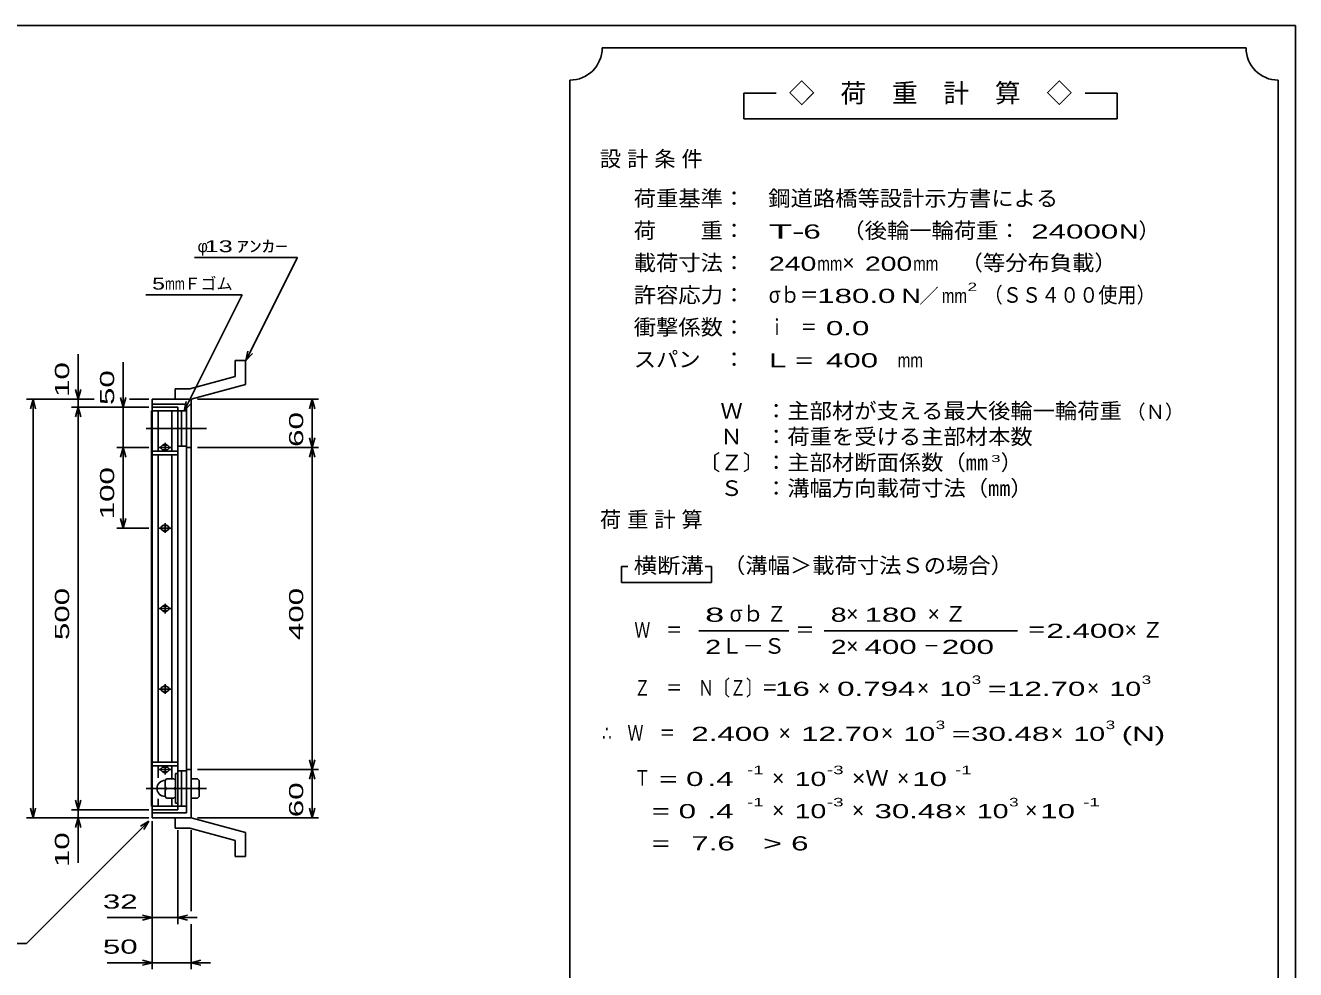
# Model space of a CAD drawing. Units: millimetres, scale not verified. Extents: x -1456 to 1385, y -1026 to 843.
# Drawn here: x -193 to 1385, y -330 to 843 of the extents above; entities that cross this region are included whole.
import ezdxf
from ezdxf.enums import TextEntityAlignment as Align

# ---------------------------------------------------------------- set-up
doc = ezdxf.new("R2010")
doc.units = ezdxf.units.MM
doc.header["$LTSCALE"] = 8
doc.linetypes.add('CHAIN', pattern=[18.5, 12, -1.5, 3.5, -1.5])
for name, color, linetype, lineweight in [('0_2', 150, 'Continuous', 25), ('16', 3, 'Continuous', 25), ('19', 6, 'Continuous', 25), ('22', 4, 'Continuous', 25), ('24', 2, 'Continuous', 25)]:
    doc.layers.add(name, color=color, linetype=linetype, lineweight=lineweight)
doc.styles.add('ベクトル', font='')
doc.styles.get('ベクトル').set_extended_font_data('ベクトル')

msp = doc.modelspace()

# ---------------------------------------------------------------- linework, layer by layer
at = {"layer": '0_2'}
for p, q in [((-1383.2, 842.8), (1384.8, 842.8)), ((1384.8, 842.8), (1384.8, -917.2))]:
    msp.add_line(p, q, dxfattribs=at)
at = {"layer": '16'}
for p, q in [((-36.7, -127), (-36.7, 364)), ((-36.7, 364), (-36, 364)), ((-4, 368.5), (-36, 368.5)), ((-36, 368.5), (-36, 364)), ((-36, 364), (-4, 364)), ((-36, -127), (-36, 364)), ((-36, 364), (-4, 364)), ((-28.5, 314), (-28.5, 364)), ((-11.5, 314), (-11.5, 364)), ((-4, 364), (-4, 368.5)), ((-4, -127), (-4, 364)), ((-4, 364), (0.5, 364)), ((0.5, 320), (0.5, 364)), ((0.5, 364), (6.5, 364)), ((6.5, 320), (6.5, 364)), ((-28, 318.5), (-12, 318.5)), ((-22, 321.5), (-18, 321.5)), ((-20, 314), (-20, 324.5)), ((-4, 320), (0.5, 320)), ((0.5, 320), (6.5, 320)), ((-36, 314), (-36, 309.5)), ((-4, 314), (-36, 314)), ((-36, 309.5), (-4, 309.5)), ((-28.5, -72.5), (-28.5, 309.5)), ((-22, 315.5), (-18, 315.5)), ((-11.5, -72.5), (-11.5, 309.5)), ((-4, 309.5), (-4, 314)), ((-22, 221.5), (-18, 221.5)), ((-20, 212.5), (-20, 224.5)), ((-28, 218.5), (-12, 218.5)), ((-22, 215.5), (-18, 215.5)), ((-28, 118.5), (-12, 118.5)), ((-22, 121.5), (-18, 121.5)), ((-22, 115.5), (-18, 115.5)), ((-20, 112.5), (-20, 124.5)), ((-28, 18.5), (-12, 18.5)), ((-22, 21.5), (-18, 21.5)), ((-20, 12.5), (-20, 24.5)), ((-22, 15.5), (-18, 15.5)), ((-36, -77), (-36, -72.5)), ((-36, -72.5), (-4, -72.5)), ((-36, -77), (-4, -77)), ((-28.5, -92), (-28.5, -77)), ((-22, -78.5), (-18, -78.5)), ((-20, -87.5), (-20, -77)), ((-11.5, -92), (-11.5, -77)), ((-4, -77), (-4, -72.5)), ((-28, -81.5), (-12, -81.5)), ((-22, -84.5), (-18, -84.5)), ((-18, -93), (-20, -95)), ((-18, -93), (-9, -93)), ((-7, -95), (-9, -93)), ((-7, -123.5), (-7, -86.5)), ((-7, -86.5), (-4, -86.5)), ((-4, -83), (0.5, -83)), ((-4, -123.5), (-4, -86.5)), ((0.5, -127), (0.5, -83)), ((0.5, -83), (6.5, -83)), ((6.5, -127), (6.5, -83)), ((-20, -115), (-20, -95)), ((-18, -105), (-20, -103)), ((-18, -105), (-20, -107)), ((-18, -105), (-9, -105)), ((-9, -105), (-7, -103)), ((-7, -107), (-9, -105)), ((-28.5, -127), (-28.5, -118)), ((-18, -117), (-20, -115)), ((-18, -117), (-9, -117)), ((-11.5, -127), (-11.5, -118)), ((-9, -117), (-7, -115)), ((-7, -123.5), (-4, -123.5)), ((-36.7, -127), (-36, -127)), ((-36, -127), (-4, -127)), ((-36, -131.5), (-36, -127)), ((-36, -127), (-4, -127)), ((-4, -131.5), (-36, -131.5)), ((-4, -127), (-4, -131.5)), ((-4, -127), (0.5, -127)), ((0.5, -127), (6.5, -127))]:
    msp.add_line(p, q, dxfattribs=at)
at = {"layer": '16', "linetype": 'CHAIN'}
for p, q in [((-43.6, 342), (31.4, 342)), ((-43.6, -105), (31.4, -105))]:
    msp.add_line(p, q, dxfattribs=at)
at = {"layer": '16'}
for centre, radius, start, end in [((-22, 318.5), 3, 90, 270), ((-20, 318.5), 4, 46.6, 133.4), ((-18, 318.5), 3, 270, 90), ((-20, 318.5), 4, 226.6, 313.4), ((-22, 218.5), 3, 90, 270), ((-20, 218.5), 4, 46.6, 133.4), ((-18, 218.5), 3, 270, 90), ((-20, 218.5), 4, 226.6, 313.4), ((-22, 118.5), 3, 90, 270), ((-20, 118.5), 4, 46.6, 133.4), ((-20, 118.5), 4, 226.6, 313.4), ((-18, 118.5), 3, 270, 90), ((-22, 18.5), 3, 90, 270), ((-20, 18.5), 4, 46.6, 133.4), ((-18, 18.5), 3, 270, 90), ((-20, 18.5), 4, 226.6, 313.4), ((-22, -81.5), 3, 90, 270), ((-20, -81.5), 4, 46.6, 133.4), ((-18, -81.5), 3, 270, 90), ((-20, -81.5), 4, 226.6, 313.4), ((-20, -105), 10, 90, 270)]:
    msp.add_arc(centre, radius, start, end, dxfattribs=at)
at = {"layer": '19'}
for p, q in [((67.1, 426.6), (80.1, 426.6)), ((67.1, 406.6), (67.1, 426.6)), ((80.1, 396.6), (80.1, 426.6)), ((67.1, 406.6), (10.8, 391.5)), ((12.5, 378.5), (80.1, 396.6)), ((-7.5, 391.5), (10.8, 391.5)), ((-7.5, 378.5), (-7.5, 391.5)), ((-36, 368.5), (-36, 378.5)), ((-36, 378.5), (12.5, 378.5)), ((6.5, 372.5), (-36, 372.5)), ((-7.5, 378.5), (12.5, 378.5)), ((6.5, -135.5), (6.5, 372.5)), ((12.5, 378.5), (12.5, -141.5)), ((12.5, 318.5), (6.5, 318.5)), ((12.5, -81.5), (6.5, -81.5)), ((20.5, -93), (12.5, -93)), ((12.5, -93), (12.5, -117)), ((22.5, -95), (20.5, -93)), ((12.5, -105), (20.5, -105)), ((22.5, -103), (20.5, -105)), ((20.5, -105), (22.5, -107)), ((22.5, -115), (22.5, -95)), ((12.5, -117), (20.5, -117)), ((20.5, -117), (22.5, -115)), ((-36, -141.5), (-36, -131.5)), ((-36, -135.5), (6.5, -135.5)), ((12.5, -141.5), (-36, -141.5)), ((-7.5, -141.5), (12.5, -141.5)), ((-7.5, -154.5), (-7.5, -141.5)), ((80.1, -159.6), (12.5, -141.5)), ((-7.5, -154.5), (10.8, -154.5)), ((67.1, -169.6), (10.8, -154.5)), ((67.1, -189.6), (67.1, -169.6)), ((80.1, -189.6), (80.1, -159.6)), ((67.1, -189.6), (80.1, -189.6))]:
    msp.add_line(p, q, dxfattribs=at)
at = {"layer": '22'}
for p, q in [((16.5, 554.5), (144.5, 554.5)), ((80.5, 426.5), (144.5, 554.5)), ((-44, 508), (76, 508)), ((4, 364), (76, 508)), ((-128, 378.5), (-128, 434.5)), ((80.5, 426.5), (82.9, 438.2)), ((80.5, 426.5), (88.5, 435.3)), ((-72, 368.5), (-72, 424.5)), ((-128, 378.5), (-131.2, 390.5)), ((-128, 378.5), (-124.8, 390.5)), ((-72, 368.5), (-75.2, 380.5)), ((-68.8, 380.5), (-72, 368.5)), ((-192, 378.5), (-108, 378.5)), ((-187.2, 366.5), (-184, 378.5)), ((-180.8, 366.5), (-184, 378.5)), ((-184, -141.5), (-184, 378.5)), ((-136, 378.5), (-108, 378.5)), ((-136, 368.5), (-40, 368.5)), ((-131.2, 356.5), (-128, 368.5)), ((-128, 368.5), (-128, 378.5)), ((-124.8, 356.5), (-128, 368.5)), ((-128, -131.5), (-128, 368.5)), ((-40, 368.5), (-80, 368.5)), ((-72, 368.5), (-72, 318.5)), ((-64, 378.5), (-40, 378.5)), ((-64, 378.5), (-40, 378.5)), ((4, 364), (6.4, 375.7)), ((4, 364), (12, 372.8)), ((20.5, 378.5), (170.9, 378.5)), ((159.7, 366.5), (162.9, 378.5)), ((166.1, 366.5), (162.9, 378.5)), ((162.9, 318.5), (162.9, 378.5)), ((-80, 318.5), (-40, 318.5)), ((-75.2, 306.5), (-72, 318.5)), ((-68.8, 306.5), (-72, 318.5)), ((-72, 218.5), (-72, 318.5)), ((20.5, 318.5), (170.9, 318.5)), ((162.9, 318.5), (159.7, 330.5)), ((159.7, 306.5), (162.9, 318.5)), ((162.9, 318.5), (166.1, 330.5)), ((166.1, 306.5), (162.9, 318.5)), ((162.9, -81.5), (162.9, 318.5)), ((-72, 218.5), (-75.2, 230.5)), ((-72, 218.5), (-68.8, 230.5)), ((-80, 218.5), (-40, 218.5)), ((162.9, -81.5), (159.7, -69.5)), ((162.9, -81.5), (166.1, -69.5)), ((20.5, -81.5), (170.9, -81.5)), ((159.7, -93.5), (162.9, -81.5)), ((166.1, -93.5), (162.9, -81.5)), ((162.9, -141.5), (162.9, -81.5)), ((-128, -131.5), (-131.2, -119.5)), ((-128, -131.5), (-124.8, -119.5)), ((-192, -141.5), (-40, -141.5)), ((-184, -141.5), (-187.2, -129.5)), ((-184, -141.5), (-180.8, -129.5)), ((-136, -131.5), (-40, -131.5)), ((-136, -141.5), (-40, -141.5)), ((-131.2, -153.5), (-128, -141.5)), ((-128, -141.5), (-128, -131.5)), ((-124.8, -153.5), (-128, -141.5)), ((-128, -197.5), (-128, -141.5)), ((20.5, -141.5), (170.9, -141.5)), ((162.9, -141.5), (159.7, -129.5)), ((162.9, -141.5), (166.1, -129.5)), ((-192, -297.5), (-40, -145.5)), ((-50.4, -151.9), (-40, -145.5)), ((-46.4, -155.9), (-40, -145.5)), ((-36, -273.5), (-36, -145.5)), ((-36, -329.5), (-36, -145.5)), ((-4, -273.5), (-4, -156.9)), ((12.5, -257.5), (12.5, -156.9)), ((-92, -265.5), (-36, -265.5)), ((-36, -265.5), (-48, -262.3)), ((-48, -268.7), (-36, -265.5)), ((-36, -265.5), (-4, -265.5)), ((-4, -265.5), (8, -262.3)), ((8, -268.7), (-4, -265.5)), ((-4, -265.5), (20, -265.5)), ((12.5, -329.5), (12.5, -273.5)), ((-352, -297.5), (-192, -297.5)), ((-92, -321.5), (-36, -321.5)), ((-36, -321.5), (-48, -318.3)), ((-48, -324.7), (-36, -321.5)), ((-36, -321.5), (12.5, -321.5)), ((12.5, -321.5), (24.5, -318.3)), ((24.5, -324.7), (12.5, -321.5)), ((12.5, -321.5), (36.5, -321.5))]:
    msp.add_line(p, q, dxfattribs=at)
at = {"layer": '24', "color": 4}
for p, q in [((1323.2, 814.8), (523.2, 814.8)), ((483.2, 774.8), (483.2, -465.2)), ((1363.2, -465.2), (1363.2, 774.8)), ((739.2, 758.8), (699.2, 758.8)), ((699.2, 758.8), (699.2, 726.8)), ((1163.2, 758.8), (1123.2, 758.8)), ((1163.2, 726.8), (1163.2, 758.8)), ((699.2, 726.8), (1163.2, 726.8)), ((555.2, 170.8), (547.2, 170.8)), ((547.2, 170.8), (547.2, 150.8)), ((659.2, 170.8), (651.2, 170.8)), ((659.2, 150.8), (659.2, 170.8)), ((547.2, 150.8), (659.2, 150.8)), ((643.2, 90.8), (755.2, 90.8)), ((799.2, 90.8), (1039.2, 90.8))]:
    msp.add_line(p, q, dxfattribs=at)
for centre, start, end in [((483.2, 814.8), 270, 0), ((1363.2, 814.8), 180, 270)]:
    msp.add_arc(centre, 40, start, end, dxfattribs=at)

# ---------------------------------------------------------------- texts
at = {"layer": '22', "color": 2, "style": 'ベクトル'}
for s, height, p in [('φ', 14.7, (20.5, 568.5)), ('Ｆゴム', 14.66, (4, 522))]:
    msp.add_text(s, height=height, dxfattribs=at).set_placement(p, align=Align.MIDDLE_LEFT)
for s, height, width, p in [(' 13 ', 14.66, 1.6, (20.5, 568.5)), ('ｱﾝｶｰ', 14.66, 1.6, (68.5, 568.5)), ('5', 14.7, 1.45, (-36, 522)), ('mm', 14.66, 0.75, (-20, 522)), (' 32 ', 17.6, 1.65, (-108, -245.5)), (' 50 ', 17.6, 1.65, (-108, -301.5))]:
    msp.add_text(s, height=height, dxfattribs=dict(at, width=width)).set_placement(p, align=Align.MIDDLE_LEFT)
at = {"layer": '22', "color": 2, "style": 'ベクトル', "width": 1.65}
for s, p in [(' 10 ', (-148, 370.5)), (' 50 ', (-92, 360.5)), (' 60 ', (142.9, 308.5)), (' 100 ', (-92, 218.5)), (' 500 ', (-148, 68.5)), (' 400 ', (142.9, 68.5)), (' 60 ', (142.9, -151.5)), (' 10 ', (-148, -213.5))]:
    msp.add_text(s, height=17.6, rotation=90, dxfattribs=at).set_placement(p, align=Align.MIDDLE_LEFT)
at = {"layer": '24', "style": 'ベクトル'}
for s, height, p in [('◇\u3000荷\u3000重\u3000計\u3000算\u3000◇', 23.46, (755.2, 758.8)), ('）', 19.4, (1189.6, 588)), ('×', 19.4, (821.6, 548)), ('／', 17.6, (917.2, 506.8)), ('（Ｎ）', 17.6, (1174.4, 362.8)), ('）', 19.4, (1018.4, 300)), ('σｂ', 19.35, (681.6, 112)), ('×', 19.4, (826.4, 112)), ('Ｌ－Ｓ', 19.35, (671.2, 72)), ('×', 19.4, (826.4, 72)), ('×', 19.4, (791.2, 20)), ('×', 19.4, (914.4, 20)), ('×', 19.4, (1125.6, 20)), ('×', 19.4, (742.4, -36)), ('×', 19.4, (869.6, -36)), ('×', 19.4, (1080.8, -36)), ('×', 19.4, (734.4, -92)), ('×', 19.4, (889.6, -92)), ('×', 19.4, (734.4, -132)), ('×', 19.4, (833.6, -132)), ('×', 19.4, (960.8, -132)), ('×', 19.4, (1048.8, -132))]:
    msp.add_text(s, height=height, dxfattribs=at).set_placement(p, align=Align.MIDDLE_LEFT)
for s, height, width, p in [('荷重基準：\u3000', 19.35, 1.05, (562.4, 628)), ('鋼道路橋等設計示方書による', 19.35, 1.05, (729.6, 628)), ('荷\u3000\u3000重：\u3000', 19.35, 1.05, (562.4, 588)), ('（後輪一輪荷重：', 19.35, 1.05, (821.6, 588)), ('T-', 17.6, 2, (730.4, 586.8)), (' 6 ', 17.6, 1.65, (762.4, 586.8)), (' 24000', 17.6, 1.65, (1045.6, 586.8)), ('N', 17.6, 1.4, (1165.6, 586.8)), ('載荷寸法：\u3000', 19.35, 1.05, (562.4, 548)), ('240', 17.6, 1.5, (730.4, 546.8)), ('200', 17.6, 1.5, (849.6, 546.8)), ('\u3000（等分布負載）', 19.35, 1.05, (940.8, 548)), ('mm', 17.6, 0.8, (790.4, 546.8)), ('mm', 17.6, 0.8, (909.6, 546.8)), ('2', 10.6, 1.5, (977.2, 518)), ('（ＳＳ４００使用）', 19.35, 0.9, (997.2, 508)), ('許容応力：\u3000', 19.35, 1.05, (562.4, 508)), ('σｂ＝', 19.35, 0.9, (730.4, 508)), ('180.0', 17.6, 1.65, (790.4, 506.8)), ('N', 17.6, 1.4, (895.2, 506.8)), ('mm', 17.6, 0.8, (945.2, 506.8)), ('衝撃係数：\u3000', 19.35, 1.05, (562.4, 468)), ('ｉ\u3000＝', 19.35, 0.75, (730.4, 468)), (' 0.0', 17.6, 1.65, (790.4, 466.8)), ('スパン\u3000：\u3000', 19.35, 1.05, (562.4, 428)), ('L =', 17.6, 1.65, (730.4, 426.8)), (' 400 ', 17.6, 1.65, (790.4, 426.8)), ('mm', 17.6, 0.8, (890.4, 426.8)), ('\u3000Ｗ\u3000：主部材が支える最大後輪一輪荷重', 19.35, 1.05, (642.4, 364)), ('\u3000Ｎ\u3000：荷重を受ける主部材本数', 19.35, 1.05, (642.4, 332)), ('〔Ｚ〕：主部材断面係数（㎜', 19.35, 1.05, (642.4, 300)), ('3', 8.8, 1.8, (1006.4, 304.8)), ('\u3000Ｓ\u3000：溝幅方向載荷寸法（㎜）', 19.35, 1.05, (642.4, 268)), ('横断溝', 19.35, 1.1, (562.4, 172)), ('\u3000（溝幅＞載荷寸法Ｓの場合）', 19.35, 1.05, (645.6, 172)), ('8', 17.6, 1.8, (651.2, 110.8)), ('Ｚ', 19.4, 0.9, (728, 112)), ('8', 17.6, 1.5, (807.2, 110.8)), (' 180 ', 17.6, 1.65, (838.4, 110.8)), ('Ｗ\u3000＝', 19.35, 0.75, (563.2, 92)), ('＝', 19.4, 0.9, (763.2, 92)), ('＝', 19.4, 0.9, (1051.2, 92)), ('2.400', 17.6, 1.65, (1075.2, 90.8)), ('2', 17.6, 1.5, (651.2, 70.8)), ('2', 17.6, 1.5, (807.2, 70.8)), (' 400 ', 17.6, 1.65, (838.4, 70.8)), (' 200 ', 17.6, 1.65, (934.4, 70.8)), ('－', 19.4, 0.75, (922.4, 72)), ('Ｚ\u3000＝\u3000Ｎ〔Ｚ〕＝', 19.35, 0.75, (563.2, 20)), ('3', 10.6, 1.5, (982.4, 30)), ('3', 10.6, 1.5, (1193.6, 30)), (' 16 ', 17.6, 1.65, (727.2, 18.8)), ('0.794', 17.6, 1.65, (815.2, 18.8)), ('10', 17.6, 1.5, (942.4, 18.8)), ('=', 17.6, 1.7, (1002.4, 18.8)), ('12.70', 17.6, 1.65, (1026.4, 18.8)), ('10', 17.6, 1.5, (1153.6, 18.8)), ('∴\u3000Ｗ\u3000＝', 19.35, 0.75, (523.2, -36)), (' 2.400', 17.6, 1.65, (623.2, -37.2)), ('12.70', 17.6, 1.65, (770.4, -37.2)), ('10', 17.6, 1.5, (897.6, -37.2)), ('3', 10.6, 1.5, (937.6, -26)), ('30.48', 17.6, 1.65, (981.6, -37.2)), ('10', 17.6, 1.5, (1108.8, -37.2)), ('3', 10.6, 1.5, (1148.8, -26)), ('(N)', 17.6, 1.65, (1168.8, -37.2)), ('=', 17.6, 1.7, (957.6, -37.2)), ('-1', 10.56, 1.65, (703.2, -82)), ('-3', 10.56, 1.65, (802.4, -82)), ('-1', 10.56, 1.65, (961.6, -82)), ('Ｔ', 19.4, 0.75, (563.2, -92)), (' = 0', 17.6, 1.65, (583.2, -93.2)), (' .4 ', 17.6, 1.65, (643.2, -93.2)), ('10', 17.6, 1.5, (762.4, -93.2)), ('×Ｗ', 19.35, 1.1, (833.6, -92)), (' 10 ', 17.6, 1.65, (897.6, -93.2)), ('  = 0', 17.6, 1.65, (563.2, -133.2)), (' .4 ', 17.6, 1.65, (643.2, -133.2)), ('-1', 10.56, 1.65, (703.2, -122)), ('10', 17.6, 1.5, (762.4, -133.2)), ('-3', 10.56, 1.65, (802.4, -122)), ('30.48', 17.6, 1.65, (861.6, -133.2)), ('10', 17.6, 1.5, (988.8, -133.2)), ('3', 10.6, 1.5, (1028.8, -122)), (' 10 ', 17.6, 1.65, (1056.8, -133.2)), ('-1', 10.56, 1.65, (1120.8, -122)), ('  =', 17.6, 1.65, (563.2, -173.2)), (' 7.6', 17.6, 1.65, (623.2, -173.2)), ('>', 17.6, 1.7, (723.2, -173.2)), (' 6 ', 17.6, 1.65, (747.2, -173.2))]:
    msp.add_text(s, height=height, dxfattribs=dict(at, width=width)).set_placement(p, align=Align.MIDDLE_LEFT)
at = {"layer": '24', "char_height": 19.35, "attachment_point": 4, "style": 'ベクトル'}
for s, insert in [('\\T1.28;設計条件', (520.4, 676)), ('\\T1.28;荷重計算', (520.4, 228)), ('\\T1.42;×Ｚ', (927.6, 112)), ('\\T1.42;×Ｚ', (1172.4, 92))]:
    msp.add_mtext(s, dxfattribs=dict(at, insert=insert))

doc.saveas('drawing.dxf')
